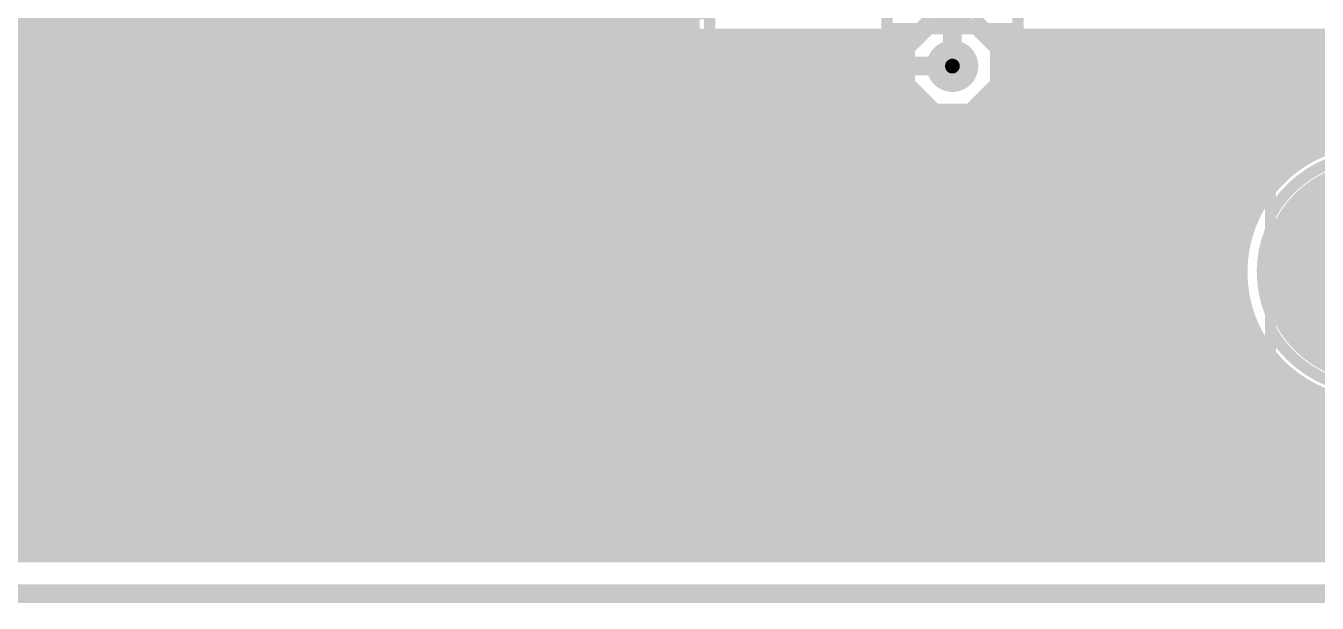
# Model space of a CAD drawing. Extents: x -5 to 208, y -5 to 206.
# Drawn here: x 16 to 33.52, y -5.13 to 2.71 of the extents above; entities that cross this region are included whole.
import ezdxf

# ---------------------------------------------------------------- set-up
doc = ezdxf.new("R2010")
doc.units = 0
doc.header["$MEASUREMENT"] = 0
doc.layers.get('0').update_dxf_attribs({"linetype": 'CONTINUOUS'})
for name, color, linetype in [('22-301-0_BOT', 7, 'CONTINUOUS'), ('22-301-0_DRD', 7, 'CONTINUOUS'), ('22-301-0_IN1', 1, 'CONTINUOUS'), ('22-301-0_IN2', 4, 'CONTINUOUS'), ('22-301-0_SMB', 3, 'CONTINUOUS'), ('22-301-0_SMT', 5, 'CONTINUOUS'), ('22-301-0_SST', 10, 'CONTINUOUS'), ('22-301-0_TOP', 14, 'CONTINUOUS'), ('THRUHOLE_NPT', 12, 'CONTINUOUS'), ('THRUHOLE_TAP', 11, 'CONTINUOUS')]:
    doc.layers.add(name, color=color, linetype=linetype)

# ---------------------------------------------------------------- blocks, each defined once
blk = doc.blocks.new('ROUND_26')
at = {"const_width": 1.49987}
blk.add_lwpolyline([(-0.749934, 0, 1), (0.749934, 0, 1)], format="xyb", close=True, dxfattribs=at)
blk = doc.blocks.new('ROUND_28')
at = {"const_width": 0.99949}
blk.add_lwpolyline([(-0.499744, 0, 1), (0.499744, 0, 1)], format="xyb", close=True, dxfattribs=at)
blk = doc.blocks.new('ROUND_11')
at = {"const_width": 0.65024}
blk.add_lwpolyline([(-0.32512, 0, 1), (0.32512, 0, 1)], format="xyb", close=True, dxfattribs=at)
blk = doc.blocks.new('ROUND_66')
at = {"const_width": 0.35052}
blk.add_lwpolyline([(-0.17526, 0, 1), (0.17526, 0, 1)], format="xyb", close=True, dxfattribs=at)
blk = doc.blocks.new('ROUND_69')
at = {"const_width": 0.35052}
blk.add_lwpolyline([(-0.17526, 0, 1), (0.17526, 0, 1)], format="xyb", close=True, dxfattribs=at)
blk = doc.blocks.new('ROUND_74')
at = {"const_width": 0.10033}
blk.add_lwpolyline([(-0.050164, 0, 1), (0.050164, 0, 1)], format="xyb", close=True, dxfattribs=at)
blk = doc.blocks.new('ROUND_79')
at = {"const_width": 0.40005}
blk.add_lwpolyline([(-0.200024, 0, 1), (0.200024, 0, 1)], format="xyb", close=True, dxfattribs=at)
blk = doc.blocks.new('ROUND_80')
at = {"const_width": 0.54991}
blk.add_lwpolyline([(-0.274954, 0, 1), (0.274954, 0, 1)], format="xyb", close=True, dxfattribs=at)

msp = doc.modelspace()

# ---------------------------------------------------------------- linework, layer by layer
at = {"layer": '22-301-0_BOT', "const_width": 0.254}
for points in [[(28.01112, 2.54), (5.207, 2.54)], [(15.9512, 2.54), (15.9512, -4.445)], [(16.1798, 2.54), (16.1798, -4.445)], [(16.4084, 2.54), (16.4084, -4.445)], [(16.637, 2.54), (16.637, -4.445)], [(16.8656, 2.54), (16.8656, -4.445)], [(17.0942, 2.54), (17.0942, -4.445)], [(17.3228, 2.54), (17.3228, -4.445)], [(17.5514, 2.54), (17.5514, -4.445)], [(17.78, 2.54), (17.78, -4.445)], [(18.0086, 2.54), (18.0086, -4.445)], [(18.2372, 2.54), (18.2372, -4.445)], [(18.4658, 2.54), (18.4658, -4.445)], [(18.6944, 2.54), (18.6944, -4.445)], [(18.923, 2.54), (18.923, -4.445)], [(19.1516, 2.54), (19.1516, -4.445)], [(19.3802, 2.54), (19.3802, -4.445)], [(19.6088, 2.54), (19.6088, -4.445)], [(19.8374, 2.54), (19.8374, -4.445)], [(20.066, 2.54), (20.066, -4.445)], [(20.2946, 2.54), (20.2946, -4.445)], [(20.5232, 2.54), (20.5232, -4.445)], [(20.7518, 2.54), (20.7518, -4.445)], [(20.9804, 2.54), (20.9804, -4.445)], [(21.209, 2.54), (21.209, -4.445)], [(21.4376, 2.54), (21.4376, -4.445)], [(21.6662, 2.54), (21.6662, -4.445)], [(21.8948, 2.54), (21.8948, -4.445)], [(22.1234, 2.54), (22.1234, -4.445)], [(22.352, 2.54), (22.352, -4.445)], [(22.5806, 2.54), (22.5806, -4.445)], [(22.8092, 2.54), (22.8092, -4.445)], [(23.0378, 2.54), (23.0378, -4.445)], [(23.2664, 2.54), (23.2664, -4.445)], [(23.495, 2.54), (23.495, -4.445)], [(23.7236, 2.54), (23.7236, -4.445)], [(23.9522, 2.54), (23.9522, -4.445)], [(24.1808, 2.54), (24.1808, -4.445)], [(24.4094, 2.54), (24.4094, -4.445)], [(24.638, 2.54), (24.638, -4.445)], [(24.8666, 2.54), (24.8666, -4.445)], [(25.0952, 2.54), (25.0952, -4.445)], [(25.3238, 2.54), (25.3238, -4.445)], [(25.5524, 2.54), (25.5524, -4.445)], [(25.781, 2.54), (25.781, -4.445)], [(26.0096, 2.54), (26.0096, -4.445)], [(26.2382, 2.54), (26.2382, -4.445)], [(26.4668, 2.54), (26.4668, -4.445)], [(26.6954, 2.54), (26.6954, -4.445)], [(26.924, 2.54), (26.924, -4.445)], [(27.1526, 2.54), (27.1526, -4.445)], [(27.3812, 2.54), (27.3812, -4.445)], [(27.6098, 2.54), (27.6098, -4.445)], [(27.8384, 2.54), (27.8384, -4.445)], [(63.881, 2.54), (29.13888, 2.54)], [(29.21, 2.54), (29.21, 2.4003)], [(29.4386, 2.54), (29.4386, -4.445)], [(29.6672, 2.54), (29.6672, -4.445)], [(29.8958, 2.54), (29.8958, -4.445)], [(30.1244, 2.54), (30.1244, -4.445)], [(30.353, 2.54), (30.353, -4.445)], [(30.5816, 2.54), (30.5816, -4.445)], [(30.8102, 2.54), (30.8102, -4.445)], [(31.0388, 2.54), (31.0388, -4.445)], [(31.2674, 2.54), (31.2674, -4.445)], [(31.496, 2.54), (31.496, -4.445)], [(31.7246, 2.54), (31.7246, -4.445)], [(31.9532, 2.54), (31.9532, -4.445)], [(32.1818, 2.54), (32.1818, -4.445)], [(32.4104, 2.54), (32.4104, -4.445)], [(32.639, 2.54), (32.639, 0.17526)], [(32.8676, 2.54), (32.8676, 0.52832)], [(33.0962, 2.54), (33.0962, 0.75946)], [(33.3248, 2.54), (33.3248, 0.92456)], [(33.5534, 2.54), (33.5534, 1.04394)], [(27.94508, 2.413), (5.207, 2.413)], [(63.881, 2.413), (29.20492, 2.413)], [(27.89428, 2.1844), (5.207, 2.1844)], [(63.881, 2.1844), (29.25318, 2.1844)], [(27.92476, 1.9558), (5.207, 1.9558)], [(29.21, 1.91516), (29.21, -4.445)], [(63.881, 1.9558), (29.2227, 1.9558)], [(86.868, 1.778), (86.868, -4.445), (5.207, -4.445)], [(28.04922, 1.7272), (5.207, 1.7272)], [(28.067, 1.70688), (28.067, -4.445)], [(63.881, 1.7272), (29.10078, 1.7272)], [(28.41244, 1.4986), (5.207, 1.4986)], [(28.2956, 1.53924), (28.2956, -4.445)], [(28.5242, 1.48082), (28.5242, -4.445)], [(63.881, 1.4986), (28.73502, 1.4986)], [(28.7528, 1.50114), (28.7528, -4.445)], [(28.9814, 1.6129), (28.9814, -4.445)], [(63.881, 1.27), (5.207, 1.27)], [(33.54578, 1.0414), (5.207, 1.0414)], [(33.1597, 0.8128), (5.207, 0.8128)], [(32.91586, 0.5842), (5.207, 0.5842)], [(32.7406, 0.3556), (5.207, 0.3556)], [(32.61614, 0.127), (5.207, 0.127)], [(32.52978, -0.1016), (5.207, -0.1016)], [(32.47644, -0.3302), (5.207, -0.3302)], [(32.45104, -0.5588), (5.207, -0.5588)], [(32.45612, -0.7874), (5.207, -0.7874)], [(32.48914, -1.016), (5.207, -1.016)], [(32.55518, -1.2446), (5.207, -1.2446)], [(32.65424, -1.4732), (5.207, -1.4732)], [(32.639, -1.44526), (32.639, -4.445)], [(32.79394, -1.7018), (5.207, -1.7018)], [(32.8676, -1.79832), (32.8676, -4.445)], [(32.98698, -1.9304), (14.7955, -1.9304)], [(33.0962, -2.02946), (33.0962, -4.445)], [(33.26638, -2.159), (15.1003, -2.159)], [(33.3248, -2.19456), (33.3248, -4.445)], [(33.75406, -2.3876), (15.26794, -2.3876)], [(33.5534, -2.31394), (33.5534, -4.445)], [(63.881, -2.6162), (15.36192, -2.6162)], [(63.881, -2.8448), (15.4051, -2.8448)], [(86.868, -3.0734), (15.40002, -3.0734)], [(86.868, -3.302), (15.34668, -3.302)], [(86.868, -3.5306), (15.24, -3.5306)], [(86.868, -3.7592), (15.05204, -3.7592)], [(86.868, -3.9878), (14.68628, -3.9878)], [(86.868, -4.2164), (5.207, -4.2164)]]:
    msp.add_lwpolyline(points, dxfattribs=at)
for points in [[(28.01112, 2.54, 0.1496559), (27.89447, 2.159)], [(29.25572, 2.159, 0.1496561), (29.13904, 2.54011)], [(27.89428, 2.159, 0.4142136), (28.575, 1.47828)], [(28.575, 1.47828, 0.4142136), (29.25572, 2.159)], [(34.27984, 1.1938, 0.4142136), (32.45104, -0.635)], [(32.45104, -0.635, 0.4142136), (34.27984, -2.4638)]]:
    msp.add_lwpolyline(points, format="xyb", dxfattribs=at)
at = {"layer": '22-301-0_DRD', "const_width": 0.254}
for points in [[(28.321, 2.794), (27.94, 2.413)], [(28.829, 2.794), (28.321, 2.794)], [(29.21, 2.413), (28.829, 2.794)], [(27.94, 2.413), (27.94, 1.905)], [(29.21, 1.905), (29.21, 2.413)], [(27.94, 1.905), (28.321, 1.524)], [(28.829, 1.524), (29.21, 1.905)], [(30.48, 1.905), (30.48, 0.635)], [(28.321, 1.524), (28.829, 1.524)], [(31.115, 1.27), (29.845, 1.27)], [(16.66494, -0.06858), (15.39494, -0.06858)], [(16.66494, -0.06858), (15.39494, -1.33858)], [(16.66494, -1.33858), (15.39494, -0.06858)], [(16.66494, -1.33858), (16.66494, -0.06858)], [(18.89506, -0.06858), (18.89506, -1.33858)], [(20.16506, -0.06858), (18.89506, -0.06858)], [(20.16506, -0.06858), (18.89506, -1.33858)], [(20.16506, -1.33858), (18.89506, -0.06858)], [(20.16506, -1.33858), (20.16506, -0.06858)], [(22.39518, -0.06858), (22.39518, -1.33858)], [(23.66518, -0.06858), (22.39518, -0.06858)], [(23.66518, -0.06858), (22.39518, -1.33858)], [(23.66518, -1.33858), (22.39518, -0.06858)], [(23.66518, -1.33858), (23.66518, -0.06858)], [(33.64484, 0), (33.64484, -0.635)], [(34.27984, 0), (33.64484, 0)], [(17.78, -0.635), (17.78, -1.905)], [(25.4, -0.635), (25.4, -1.905)], [(27.94, -0.635), (27.94, -1.905)], [(30.48, -0.635), (30.48, -1.905)], [(33.64484, -0.635), (34.91484, -0.635)], [(15.39494, -1.33858), (16.66494, -1.33858)], [(18.415, -1.27), (17.145, -1.27)], [(18.89506, -1.33858), (20.16506, -1.33858)], [(22.39518, -1.33858), (23.66518, -1.33858)], [(26.035, -1.27), (24.765, -1.27)], [(28.575, -1.27), (27.305, -1.27)], [(31.115, -1.27), (29.845, -1.27)], [(21.59, -1.905), (21.59, -3.175)], [(22.225, -2.54), (20.955, -2.54)], [(17.78, -3.175), (17.78, -4.445)], [(20.32, -3.175), (20.32, -4.445)], [(22.86, -3.175), (22.86, -4.445)], [(25.4, -3.175), (25.4, -4.445)], [(27.94, -3.175), (27.94, -4.445)], [(30.48, -3.175), (30.48, -4.445)], [(33.02, -3.175), (33.02, -4.445)], [(18.415, -3.81), (17.145, -3.81)], [(20.955, -3.81), (19.685, -3.81)], [(23.495, -3.81), (22.225, -3.81)], [(26.035, -3.81), (24.765, -3.81)], [(28.575, -3.81), (27.305, -3.81)], [(31.115, -3.81), (29.845, -3.81)], [(33.655, -3.81), (32.385, -3.81)], [(-2.99974, -4.99872), (94.99854, -4.99872)]]:
    msp.add_lwpolyline(points, dxfattribs=at)
at = {"layer": '22-301-0_IN1', "const_width": 0.254}
for points in [[(63.881, 2.413), (63.881, -4.445), (10.033, -4.445)], [(63.881, 2.413), (29.20492, 2.413)], [(29.2354, 2.413), (29.2354, 2.31902)], [(29.464, 2.413), (29.464, -4.445)], [(29.6926, 2.413), (29.6926, -4.445)], [(29.9212, 2.413), (29.9212, -4.445)], [(30.1498, 2.413), (30.1498, -4.445)], [(30.3784, 2.413), (30.3784, -4.445)], [(30.607, 2.413), (30.607, -4.445)], [(30.8356, 2.413), (30.8356, -4.445)], [(31.0642, 2.413), (31.0642, -4.445)], [(31.2928, 2.413), (31.2928, -4.445)], [(31.5214, 2.413), (31.5214, -4.445)], [(31.75, 2.413), (31.75, -4.445)], [(31.9786, 2.413), (31.9786, -4.445)], [(32.2072, 2.413), (32.2072, -4.445)], [(32.4358, 2.413), (32.4358, -4.445)], [(32.6644, 2.413), (32.6644, 0.22352)], [(32.893, 2.413), (32.893, 0.5588)], [(33.1216, 2.413), (33.1216, 0.77978)], [(33.3502, 2.413), (33.3502, 0.9398)], [(33.5788, 2.413), (33.5788, 1.0541)], [(6.985, -3.429), (6.985, -0.762), (9.906, 2.159), (28.575, 2.159)], [(63.881, 2.1844), (29.25318, 2.1844)], [(29.2354, 1.99644), (29.2354, -4.445)], [(63.881, 1.9558), (29.2227, 1.9558)], [(28.07208, 1.7018), (10.09396, 1.7018)], [(15.9766, 1.7018), (15.9766, -4.445)], [(16.2052, 1.7018), (16.2052, -4.445)], [(16.4338, 1.7018), (16.4338, -4.445)], [(16.6624, 1.7018), (16.6624, -4.445)], [(16.891, 1.7018), (16.891, -4.445)], [(17.1196, 1.7018), (17.1196, -4.445)], [(17.3482, 1.7018), (17.3482, -4.445)], [(17.5768, 1.7018), (17.5768, -4.445)], [(17.8054, 1.7018), (17.8054, -4.445)], [(18.034, 1.7018), (18.034, -4.445)], [(18.2626, 1.7018), (18.2626, -4.445)], [(18.4912, 1.7018), (18.4912, -4.445)], [(18.7198, 1.7018), (18.7198, -4.445)], [(18.9484, 1.7018), (18.9484, -4.445)], [(19.177, 1.7018), (19.177, -4.445)], [(19.4056, 1.7018), (19.4056, -4.445)], [(19.6342, 1.7018), (19.6342, -4.445)], [(19.8628, 1.7018), (19.8628, -4.445)], [(20.0914, 1.7018), (20.0914, -4.445)], [(20.32, 1.7018), (20.32, -4.445)], [(20.5486, 1.7018), (20.5486, -4.445)], [(20.7772, 1.7018), (20.7772, -4.445)], [(21.0058, 1.7018), (21.0058, -4.445)], [(21.2344, 1.7018), (21.2344, -4.445)], [(21.463, 1.7018), (21.463, -4.445)], [(21.6916, 1.7018), (21.6916, -4.445)], [(21.9202, 1.7018), (21.9202, -4.445)], [(22.1488, 1.7018), (22.1488, -4.445)], [(22.3774, 1.7018), (22.3774, -4.445)], [(22.606, 1.7018), (22.606, -4.445)], [(22.8346, 1.7018), (22.8346, -4.445)], [(23.0632, 1.7018), (23.0632, -4.445)], [(23.2918, 1.7018), (23.2918, -4.445)], [(23.5204, 1.7018), (23.5204, -4.445)], [(23.749, 1.7018), (23.749, -4.445)], [(23.9776, 1.7018), (23.9776, -4.445)], [(24.2062, 1.7018), (24.2062, -4.445)], [(24.4348, 1.7018), (24.4348, -4.445)], [(24.6634, 1.7018), (24.6634, -4.445)], [(24.892, 1.7018), (24.892, -4.445)], [(25.1206, 1.7018), (25.1206, -4.445)], [(25.3492, 1.7018), (25.3492, -4.445)], [(25.5778, 1.7018), (25.5778, -4.445)], [(25.8064, 1.7018), (25.8064, -4.445)], [(26.035, 1.7018), (26.035, -4.445)], [(26.2636, 1.7018), (26.2636, -4.445)], [(26.4922, 1.7018), (26.4922, -4.445)], [(26.7208, 1.7018), (26.7208, -4.445)], [(26.9494, 1.7018), (26.9494, -4.445)], [(27.178, 1.7018), (27.178, -4.445)], [(27.4066, 1.7018), (27.4066, -4.445)], [(27.6352, 1.7018), (27.6352, -4.445)], [(27.8638, 1.7018), (27.8638, -4.445)], [(28.0924, 1.67894), (28.0924, -4.445)], [(29.0068, 1.63322), (29.0068, -4.445)], [(63.881, 1.7272), (29.10078, 1.7272)], [(28.41244, 1.4986), (10.033, 1.4986)], [(28.321, 1.52908), (28.321, -4.445)], [(28.5496, 1.47828), (28.5496, -4.445)], [(63.881, 1.4986), (28.73502, 1.4986)], [(28.7782, 1.50876), (28.7782, -4.445)], [(63.881, 1.27), (10.033, 1.27)], [(33.54578, 1.0414), (10.033, 1.0414)], [(33.1597, 0.8128), (10.033, 0.8128)], [(32.91586, 0.5842), (10.033, 0.5842)], [(32.7406, 0.3556), (10.033, 0.3556)], [(32.61614, 0.127), (10.033, 0.127)], [(32.52978, -0.1016), (10.033, -0.1016)], [(32.47644, -0.3302), (10.033, -0.3302)], [(32.45104, -0.5588), (10.033, -0.5588)], [(32.45612, -0.7874), (10.033, -0.7874)], [(32.48914, -1.016), (10.033, -1.016)], [(32.55518, -1.2446), (10.033, -1.2446)], [(32.65424, -1.4732), (10.033, -1.4732)], [(32.6644, -1.49352), (32.6644, -4.445)], [(32.79394, -1.7018), (10.033, -1.7018)], [(32.893, -1.8288), (32.893, -4.445)], [(32.98698, -1.9304), (14.7955, -1.9304)], [(33.1216, -2.04978), (33.1216, -4.445)], [(33.26638, -2.159), (15.1003, -2.159)], [(33.3502, -2.2098), (33.3502, -4.445)], [(33.75406, -2.3876), (15.26794, -2.3876)], [(33.5788, -2.3241), (33.5788, -4.445)], [(63.881, -2.6162), (15.36192, -2.6162)], [(63.881, -2.8448), (15.4051, -2.8448)], [(63.881, -3.0734), (15.40002, -3.0734)], [(63.881, -3.302), (15.34668, -3.302)], [(63.881, -3.5306), (15.24, -3.5306)], [(63.881, -3.7592), (15.05204, -3.7592)], [(63.881, -3.9878), (14.68628, -3.9878)], [(63.881, -4.2164), (10.033, -4.2164)]]:
    msp.add_lwpolyline(points, dxfattribs=at)
for points in [[(29.25572, 2.159, 0.0961155), (29.20633, 2.41357)], [(28.575, 1.47828, 0.4142136), (29.25572, 2.159)], [(28.07208, 1.7018, 0.2113087), (28.575, 1.47932)], [(34.27984, 1.1938, 0.4142136), (32.45104, -0.635)], [(32.45104, -0.635, 0.4142136), (34.27984, -2.4638)]]:
    msp.add_lwpolyline(points, format="xyb", dxfattribs=at)
at = {"layer": '22-301-0_IN2', "const_width": 0.254}
for points in [[(28.12288, 1.651), (10.16, 1.651)], [(16.1036, 1.651), (16.1036, -4.445)], [(16.3322, 1.651), (16.3322, -4.445)], [(16.5608, 1.651), (16.5608, -4.445)], [(16.7894, 1.651), (16.7894, -4.445)], [(17.018, 1.651), (17.018, -4.445)], [(17.2466, 1.651), (17.2466, -4.445)], [(17.4752, 1.651), (17.4752, -4.445)], [(17.7038, 1.651), (17.7038, -4.445)], [(17.9324, 1.651), (17.9324, -4.445)], [(18.161, 1.651), (18.161, -4.445)], [(18.3896, 1.651), (18.3896, -4.445)], [(18.6182, 1.651), (18.6182, -4.445)], [(18.8468, 1.651), (18.8468, -4.445)], [(19.0754, 1.651), (19.0754, -4.445)], [(19.304, 1.651), (19.304, -4.445)], [(19.5326, 1.651), (19.5326, -4.445)], [(19.7612, 1.651), (19.7612, -4.445)], [(19.9898, 1.651), (19.9898, -4.445)], [(20.2184, 1.651), (20.2184, -4.445)], [(20.447, 1.651), (20.447, -4.445)], [(20.6756, 1.651), (20.6756, -4.445)], [(20.9042, 1.651), (20.9042, -4.445)], [(21.1328, 1.651), (21.1328, -4.445)], [(21.3614, 1.651), (21.3614, -4.445)], [(21.59, 1.651), (21.59, -4.445)], [(21.8186, 1.651), (21.8186, -4.445)], [(22.0472, 1.651), (22.0472, -4.445)], [(22.2758, 1.651), (22.2758, -4.445)], [(22.5044, 1.651), (22.5044, -4.445)], [(22.733, 1.651), (22.733, -4.445)], [(22.9616, 1.651), (22.9616, -4.445)], [(23.1902, 1.651), (23.1902, -4.445)], [(23.4188, 1.651), (23.4188, -4.445)], [(23.6474, 1.651), (23.6474, -4.445)], [(23.876, 1.651), (23.876, -4.445)], [(24.1046, 1.651), (24.1046, -4.445)], [(24.3332, 1.651), (24.3332, -4.445)], [(24.5618, 1.651), (24.5618, -4.445)], [(24.7904, 1.651), (24.7904, -4.445)], [(25.019, 1.651), (25.019, -4.445)], [(25.2476, 1.651), (25.2476, -4.445)], [(25.4762, 1.651), (25.4762, -4.445)], [(25.7048, 1.651), (25.7048, -4.445)], [(25.9334, 1.651), (25.9334, -4.445)], [(26.162, 1.651), (26.162, -4.445)], [(26.3906, 1.651), (26.3906, -4.445)], [(26.6192, 1.651), (26.6192, -4.445)], [(26.8478, 1.651), (26.8478, -4.445)], [(27.0764, 1.651), (27.0764, -4.445)], [(27.305, 1.651), (27.305, -4.445)], [(27.5336, 1.651), (27.5336, -4.445)], [(27.7622, 1.651), (27.7622, -4.445)], [(27.9908, 1.651), (27.9908, -4.445)], [(63.881, 1.651), (29.02712, 1.651)], [(29.1338, 1.651), (29.1338, -4.445)], [(29.3624, 1.651), (29.3624, -4.445)], [(29.591, 1.651), (29.591, -4.445)], [(29.8196, 1.651), (29.8196, -4.445)], [(30.0482, 1.651), (30.0482, -4.445)], [(30.2768, 1.651), (30.2768, -4.445)], [(30.5054, 1.651), (30.5054, -4.445)], [(30.734, 1.651), (30.734, -4.445)], [(30.9626, 1.651), (30.9626, -4.445)], [(31.1912, 1.651), (31.1912, -4.445)], [(31.4198, 1.651), (31.4198, -4.445)], [(31.6484, 1.651), (31.6484, -4.445)], [(31.877, 1.651), (31.877, -4.445)], [(32.1056, 1.651), (32.1056, -4.445)], [(32.3342, 1.651), (32.3342, -4.445)], [(32.5628, 1.651), (32.5628, -0.00254)], [(32.7914, 1.651), (32.7914, 0.42926)], [(33.02, 1.651), (33.02, 0.69088)], [(33.2486, 1.651), (33.2486, 0.8763)], [(33.4772, 1.651), (33.4772, 1.00838)], [(28.41244, 1.4986), (10.16, 1.4986)], [(28.2194, 1.57988), (28.2194, -4.445)], [(28.448, 1.49098), (28.448, -4.445)], [(28.6766, 1.4859), (28.6766, -4.445)], [(63.881, 1.4986), (28.73502, 1.4986)], [(28.9052, 1.56464), (28.9052, -4.445)], [(63.881, 1.27), (10.16, 1.27)], [(33.54578, 1.0414), (10.16, 1.0414)], [(33.1597, 0.8128), (10.16, 0.8128)], [(32.91586, 0.5842), (10.16, 0.5842)], [(32.7406, 0.3556), (10.16, 0.3556)], [(32.61614, 0.127), (10.16, 0.127)], [(32.52978, -0.1016), (10.16, -0.1016)], [(32.47644, -0.3302), (10.16, -0.3302)], [(32.45104, -0.5588), (10.16, -0.5588)], [(32.45612, -0.7874), (10.16, -0.7874)], [(32.48914, -1.016), (10.16, -1.016)], [(32.55518, -1.2446), (10.16, -1.2446)], [(32.5628, -1.26746), (32.5628, -4.445)], [(32.65424, -1.4732), (10.16, -1.4732)], [(32.79394, -1.7018), (10.16, -1.7018)], [(32.7914, -1.69926), (32.7914, -4.445)], [(32.98698, -1.9304), (14.7955, -1.9304)], [(33.02, -1.96088), (33.02, -4.445)], [(33.26638, -2.159), (15.1003, -2.159)], [(33.2486, -2.1463), (33.2486, -4.445)], [(33.75406, -2.3876), (15.26794, -2.3876)], [(33.4772, -2.27838), (33.4772, -4.445)], [(63.881, -2.6162), (15.36192, -2.6162)], [(63.881, -2.8448), (15.4051, -2.8448)], [(63.881, -3.0734), (15.40002, -3.0734)], [(63.881, -3.302), (15.34668, -3.302)], [(63.881, -3.5306), (15.24, -3.5306)], [(63.881, -3.7592), (15.05204, -3.7592)], [(63.881, -3.9878), (14.68628, -3.9878)], [(63.881, -4.2164), (10.16, -4.2164)], [(63.881, -4.445), (10.16, -4.445)]]:
    msp.add_lwpolyline(points, dxfattribs=at)
for points in [[(28.12288, 1.651, 0.183846), (28.575, 1.47894)], [(28.575, 1.47828, 0.183845), (29.02756, 1.6505)], [(34.27984, 1.1938, 0.4142136), (32.45104, -0.635)], [(32.45104, -0.635, 0.4142136), (34.27984, -2.4638)]]:
    msp.add_lwpolyline(points, format="xyb", dxfattribs=at)
at = {"layer": '22-301-0_SST', "const_width": 0.1524}
for points in [[(20.72894, 5.48386), (21.1201, 5.48386), (21.1201, 2.30378), (17.94002, 2.30378), (17.94002, 5.48386), (20.57908, 5.48386), (20.72894, 5.48386), (20.72894, 6.39572), (20.72894, 6.52526), (20.72894, 6.81228), (20.72894, 8.48106), (20.72386, 8.52424), (20.57908, 8.63092), (14.98092, 8.63092), (14.98092, 8.52678)], [(25.28062, -3.52298), (25.28062, -1.65354), (25.77846, -1.65354), (25.77846, -0.254), (25.28062, -0.254), (25.28062, 2.94386), (25.77846, 2.94386), (25.77846, 4.3434), (25.28062, 4.3434), (25.28062, 6.17474)], [(29.464, 2.667), (29.464, 6.223), (27.686, 6.223), (27.686, 2.667), (29.464, 2.667)], [(14.83106, 5.48386), (14.4399, 5.48386), (14.4399, 2.30378), (17.61998, 2.30378), (17.61998, 5.48386)], [(21.44014, 5.48386), (21.44014, 2.30378), (24.62022, 2.30378), (24.62022, 5.48386), (21.44014, 5.48386)], [(31.22676, 2.45872), (31.22676, 2.10312), (31.39694, 1.98374), (31.56712, 1.98374), (31.73476, 2.10312), (31.73476, 2.45872), (30.71876, 2.45872)], [(31.22676, 1.5621), (31.22676, 1.2065), (31.05912, 1.14554), (30.88894, 1.14554), (30.71876, 1.2065), (30.71876, 1.5621), (30.88894, 1.62052), (31.05912, 1.62052), (31.73476, 1.3843)], [(17.61998, -2.29362), (17.61998, 0.88646), (14.4399, 0.88646), (14.4399, -2.29362), (17.61998, -2.29362)], [(17.94002, 0.88646), (17.94002, -2.29362), (21.1201, -2.29362), (21.1201, 0.88646), (17.94002, 0.88646)], [(21.44014, 0.88646), (21.44014, -2.29362), (24.62022, -2.29362), (24.62022, 0.88646), (21.44014, 0.88646)], [(32.89046, 0.64516), (32.89046, 0.13716)], [(32.89046, 0.13716), (32.89046, -1.40716)], [(15.71244, -0.38608), (15.9131, -0.58674), (15.9131, -0.82296), (15.71244, -1.02108), (15.71244, -0.38608), (16.34744, -0.38608), (16.14678, -0.58674), (16.14678, -0.82296), (15.9131, -0.82296)], [(16.14678, -0.82296), (16.34744, -1.02108), (16.34744, -0.38608)], [(19.21256, -0.38608), (19.41068, -0.58674), (19.41068, -0.82296), (19.21256, -1.02108), (19.21256, -0.38608), (19.84756, -0.38608), (19.6469, -0.58674), (19.6469, -0.82296), (19.41068, -0.82296)], [(19.6469, -0.82296), (19.84756, -1.02108), (19.84756, -0.38608)], [(23.14702, -0.58674), (22.9108, -0.58674), (22.71268, -0.38608), (23.34768, -0.38608), (23.14702, -0.58674), (23.14702, -0.82296), (23.34768, -1.02108), (23.34768, -0.38608)], [(22.9108, -0.82296), (22.71268, -1.02108), (22.71268, -0.38608)], [(15.9131, -0.58674), (16.14678, -0.58674)], [(19.41068, -0.58674), (19.6469, -0.58674)], [(23.14702, -0.82296), (22.9108, -0.82296), (22.9108, -0.58674)], [(16.34744, -1.02108), (15.71244, -1.02108)], [(19.84756, -1.02108), (19.21256, -1.02108)], [(23.34768, -1.02108), (22.71268, -1.02108)], [(32.89046, -1.91516), (32.89046, -1.40716)], [(10.42924, -3.67538), (25.12822, -3.67538)], [(24.63038, -3.67538), (24.63038, -4.32308), (23.42896, -4.32308), (23.42896, -3.67538)]]:
    msp.add_lwpolyline(points, dxfattribs=at)
for points in [[(34.27984, 1.25222, 0.2095617), (32.89194, 0.6438)], [(34.27984, 0.9525, 0.2723337), (32.89046, 0.13716)], [(32.89046, -0.06858, 0.0970803), (32.77944, -0.635)], [(32.78124, -0.635, 0.0970799), (32.89213, -1.20074)], [(32.89046, -1.40716, 0.2723337), (34.27984, -2.22504)], [(32.89046, -1.91516, 0.2095615), (34.27984, -2.52423)], [(25.12822, -3.67538, 0.4142136), (25.28062, -3.52298)]]:
    msp.add_lwpolyline(points, format="xyb", dxfattribs=at)
at = {"layer": '22-301-0_TOP', "const_width": 0.254}
for points in [[(15.9004, 19.4056), (15.9004, 2.794)], [(16.129, 19.177), (16.129, 2.794)], [(16.3576, 18.9484), (16.3576, 2.794)], [(16.5862, 18.7198), (16.5862, 2.794)], [(16.8148, 18.4912), (16.8148, 2.794)], [(17.0434, 18.2626), (17.0434, 2.794)], [(17.272, 18.034), (17.272, 2.794)], [(17.5006, 17.8054), (17.5006, 2.794)], [(17.7292, 17.5768), (17.7292, 2.794)], [(17.9578, 17.3482), (17.9578, 2.794)], [(18.1864, 17.1196), (18.1864, 2.794)], [(18.415, 16.891), (18.415, 2.794)], [(18.6436, 16.6624), (18.6436, 2.794)], [(18.8722, 16.4338), (18.8722, 2.794)], [(19.1008, 16.2052), (19.1008, 2.794)], [(19.3294, 15.9766), (19.3294, 2.794)], [(19.558, 15.748), (19.558, 2.794)], [(19.7866, 15.5194), (19.7866, 2.794)], [(20.0152, 15.2908), (20.0152, 2.794)], [(20.2438, 15.0622), (20.2438, 2.794)], [(20.4724, 14.8336), (20.4724, 2.794)], [(20.701, 14.605), (20.701, 2.794)], [(20.9296, 14.3764), (20.9296, 2.794)], [(21.1582, 14.1478), (21.1582, 2.794)], [(21.3868, 13.9192), (21.3868, 2.794)], [(21.6154, 13.6906), (21.6154, 2.794)], [(21.844, 13.462), (21.844, 2.794)], [(22.0726, 13.2334), (22.0726, 2.794)], [(22.3012, 13.0048), (22.3012, 2.794)], [(22.5298, 12.7762), (22.5298, 2.794)], [(22.7584, 12.5476), (22.7584, 2.794)], [(22.987, 12.319), (22.987, 2.794)], [(23.2156, 12.0904), (23.2156, 2.794)], [(23.4442, 11.8618), (23.4442, 2.794)], [(23.6728, 11.6332), (23.6728, 2.794)], [(23.9014, 11.4046), (23.9014, 2.794)], [(24.13, 11.176), (24.13, 2.794)], [(24.3586, 10.9474), (24.3586, 2.794)], [(24.5872, 10.7188), (24.5872, 2.794)], [(96.52, 10.541), (96.52, -2.921), (94.996, -4.445), (10.16, -4.445)], [(24.8158, 10.4902), (24.8158, 2.794)], [(25.0444, 10.2616), (25.0444, 2.794)], [(25.146, 10.16), (25.146, 2.794)], [(28.575, 2.159), (28.575, 3.429)], [(25.146, 2.794), (9.652, 2.794)], [(28.01112, 2.54), (26.543, 2.54)], [(26.543, 2.54), (26.543, 2.032)], [(26.5684, 2.54), (26.5684, -4.445)], [(26.797, 2.54), (26.797, -4.445)], [(27.0256, 2.54), (27.0256, -4.445)], [(27.2542, 2.54), (27.2542, -4.445)], [(27.4828, 2.54), (27.4828, -4.445)], [(27.7114, 2.54), (27.7114, -4.445)], [(27.94, 2.54), (27.94, 2.4003)], [(81.661, 2.54), (29.13888, 2.54)], [(29.3116, 2.54), (29.3116, -4.445)], [(29.5402, 2.54), (29.5402, -4.445)], [(29.7688, 2.54), (29.7688, -4.445)], [(29.9974, 2.54), (29.9974, -4.445)], [(30.226, 2.54), (30.226, -4.445)], [(30.4546, 2.54), (30.4546, -4.445)], [(30.6832, 2.54), (30.6832, -4.445)], [(30.9118, 2.54), (30.9118, -4.445)], [(31.1404, 2.54), (31.1404, -4.445)], [(31.369, 2.54), (31.369, -4.445)], [(31.5976, 2.54), (31.5976, -4.445)], [(31.8262, 2.54), (31.8262, -4.445)], [(32.0548, 2.54), (32.0548, -4.445)], [(32.2834, 2.54), (32.2834, -4.445)], [(32.512, 2.54), (32.512, -0.16256)], [(32.7406, 2.54), (32.7406, 0.35306)], [(32.9692, 2.54), (32.9692, 0.64008)], [(33.1978, 2.54), (33.1978, 0.84074)], [(33.4264, 2.54), (33.4264, 0.98298)], [(27.94508, 2.413), (26.543, 2.413)], [(89.02446, 2.413), (29.20492, 2.413)], [(27.89428, 2.1844), (26.543, 2.1844)], [(65.68694, 2.1844), (29.25318, 2.1844)], [(26.543, 2.032), (9.652, 2.032)], [(16.0528, 2.032), (16.0528, -4.445)], [(16.2814, 2.032), (16.2814, -4.445)], [(16.51, 2.032), (16.51, -4.445)], [(16.7386, 2.032), (16.7386, -4.445)], [(16.9672, 2.032), (16.9672, -4.445)], [(17.1958, 2.032), (17.1958, -4.445)], [(17.4244, 2.032), (17.4244, -4.445)], [(17.653, 2.032), (17.653, -4.445)], [(17.8816, 2.032), (17.8816, -4.445)], [(18.1102, 2.032), (18.1102, -4.445)], [(18.3388, 2.032), (18.3388, -4.445)], [(18.5674, 2.032), (18.5674, -4.445)], [(18.796, 2.032), (18.796, -4.445)], [(19.0246, 2.032), (19.0246, -4.445)], [(19.2532, 2.032), (19.2532, -4.445)], [(19.4818, 2.032), (19.4818, -4.445)], [(19.7104, 2.032), (19.7104, -4.445)], [(19.939, 2.032), (19.939, -4.445)], [(20.1676, 2.032), (20.1676, -4.445)], [(20.3962, 2.032), (20.3962, -4.445)], [(20.6248, 2.032), (20.6248, -4.445)], [(20.8534, 2.032), (20.8534, -4.445)], [(21.082, 2.032), (21.082, -4.445)], [(21.3106, 2.032), (21.3106, -4.445)], [(21.5392, 2.032), (21.5392, -4.445)], [(21.7678, 2.032), (21.7678, -4.445)], [(21.9964, 2.032), (21.9964, -4.445)], [(22.225, 2.032), (22.225, -4.445)], [(22.4536, 2.032), (22.4536, -4.445)], [(22.6822, 2.032), (22.6822, -4.445)], [(22.9108, 2.032), (22.9108, -4.445)], [(23.1394, 2.032), (23.1394, -4.445)], [(23.368, 2.032), (23.368, -4.445)], [(23.5966, 2.032), (23.5966, -4.445)], [(23.8252, 2.032), (23.8252, -4.445)], [(24.0538, 2.032), (24.0538, -4.445)], [(24.2824, 2.032), (24.2824, -4.445)], [(24.511, 2.032), (24.511, -4.445)], [(24.7396, 2.032), (24.7396, -4.445)], [(24.9682, 2.032), (24.9682, -4.445)], [(25.1968, 2.032), (25.1968, -4.445)], [(25.4254, 2.032), (25.4254, -4.445)], [(25.654, 2.032), (25.654, -4.445)], [(25.8826, 2.032), (25.8826, -4.445)], [(26.1112, 2.032), (26.1112, -4.445)], [(26.3398, 2.032), (26.3398, -4.445)], [(27.92476, 1.9558), (9.652, 1.9558)], [(27.94, 1.91516), (27.94, -4.445)], [(65.33896, 1.9558), (29.2227, 1.9558)], [(28.04922, 1.7272), (9.652, 1.7272)], [(29.083, 1.70688), (29.083, -4.445)], [(65.17386, 1.7272), (29.10078, 1.7272)], [(28.41244, 1.4986), (9.652, 1.4986)], [(28.1686, 1.6129), (28.1686, -4.445)], [(28.3972, 1.50114), (28.3972, -4.445)], [(28.6258, 1.48082), (28.6258, -4.445)], [(65.0875, 1.4986), (28.73502, 1.4986)], [(28.8544, 1.53924), (28.8544, -4.445)], [(65.05956, 1.27), (9.652, 1.27)], [(33.54578, 1.0414), (9.652, 1.0414)], [(33.1597, 0.8128), (9.652, 0.8128)], [(32.91586, 0.5842), (9.652, 0.5842)], [(32.7406, 0.3556), (9.652, 0.3556)], [(32.61614, 0.127), (9.652, 0.127)], [(32.52978, -0.1016), (9.652, -0.1016)], [(32.47644, -0.3302), (9.652, -0.3302)], [(32.45104, -0.5588), (9.652, -0.5588)], [(32.45612, -0.7874), (9.652, -0.7874)], [(32.48914, -1.016), (9.652, -1.016)], [(32.512, -1.1049), (32.512, -4.445)], [(32.55518, -1.2446), (9.652, -1.2446)], [(32.65424, -1.4732), (9.652, -1.4732)], [(32.79394, -1.7018), (9.652, -1.7018)], [(32.7406, -1.62306), (32.7406, -4.445)], [(32.98698, -1.9304), (14.7955, -1.9304)], [(32.9692, -1.91008), (32.9692, -4.445)], [(33.26638, -2.159), (15.1003, -2.159)], [(33.1978, -2.11074), (33.1978, -4.445)], [(33.75406, -2.3876), (15.26794, -2.3876)], [(33.4264, -2.25298), (33.4264, -4.445)], [(66.29908, -2.6162), (15.36192, -2.6162)], [(89.43594, -2.8448), (15.4051, -2.8448)], [(89.71534, -3.0734), (15.40002, -3.0734)], [(90.06078, -3.302), (15.34668, -3.302)], [(90.51544, -3.5306), (15.24, -3.5306)], [(91.26982, -3.7592), (15.05204, -3.7592)], [(95.4532, -3.9878), (14.68628, -3.9878)], [(95.2246, -4.2164), (9.652, -4.2164)]]:
    msp.add_lwpolyline(points, dxfattribs=at)
for points in [[(28.01112, 2.54, 0.1496559), (27.89447, 2.159)], [(29.25572, 2.159, 0.1496561), (29.13904, 2.54011)], [(27.89428, 2.159, 0.4142136), (28.575, 1.47828)], [(28.575, 1.47828, 0.4142136), (29.25572, 2.159)], [(34.27984, 1.1938, 0.4142136), (32.45104, -0.635)], [(32.45104, -0.635, 0.4142136), (34.27984, -2.4638)]]:
    msp.add_lwpolyline(points, format="xyb", dxfattribs=at)

# ---------------------------------------------------------------- block references
at = {"layer": '22-301-0_BOT'}
for name, p in [('ROUND_66', (28.575, 2.159)), ('ROUND_11', (30.48, 1.27)), ('ROUND_26', (34.27984, -0.635)), ('ROUND_28', (16.02994, -0.70358)), ('ROUND_28', (19.53006, -0.70358)), ('ROUND_28', (23.03018, -0.70358)), ('ROUND_11', (17.78, -1.27)), ('ROUND_11', (25.4, -1.27)), ('ROUND_11', (27.94, -1.27)), ('ROUND_11', (30.48, -1.27)), ('ROUND_11', (21.59, -2.54)), ('ROUND_11', (17.78, -3.81)), ('ROUND_11', (20.32, -3.81)), ('ROUND_11', (22.86, -3.81)), ('ROUND_11', (25.4, -3.81)), ('ROUND_11', (27.94, -3.81)), ('ROUND_11', (30.48, -3.81)), ('ROUND_11', (33.02, -3.81))]:
    msp.add_blockref(name, p, dxfattribs=at)
at = {"layer": '22-301-0_IN1'}
for name, p in [('ROUND_66', (28.575, 2.159)), ('ROUND_11', (30.48, 1.27)), ('ROUND_26', (34.27984, -0.635)), ('ROUND_28', (16.02994, -0.70358)), ('ROUND_28', (19.53006, -0.70358)), ('ROUND_28', (23.03018, -0.70358)), ('ROUND_11', (17.78, -1.27)), ('ROUND_11', (25.4, -1.27)), ('ROUND_11', (27.94, -1.27)), ('ROUND_11', (30.48, -1.27)), ('ROUND_11', (21.59, -2.54)), ('ROUND_11', (17.78, -3.81)), ('ROUND_11', (20.32, -3.81)), ('ROUND_11', (22.86, -3.81)), ('ROUND_11', (25.4, -3.81)), ('ROUND_11', (27.94, -3.81)), ('ROUND_11', (30.48, -3.81)), ('ROUND_11', (33.02, -3.81))]:
    msp.add_blockref(name, p, dxfattribs=at)
at = {"layer": '22-301-0_IN2'}
for name, p in [('ROUND_69', (28.575, 2.159)), ('ROUND_11', (30.48, 1.27)), ('ROUND_26', (34.27984, -0.635)), ('ROUND_28', (16.02994, -0.70358)), ('ROUND_28', (19.53006, -0.70358)), ('ROUND_28', (23.03018, -0.70358)), ('ROUND_11', (17.78, -1.27)), ('ROUND_11', (25.4, -1.27)), ('ROUND_11', (27.94, -1.27)), ('ROUND_11', (30.48, -1.27)), ('ROUND_11', (21.59, -2.54)), ('ROUND_11', (17.78, -3.81)), ('ROUND_11', (20.32, -3.81)), ('ROUND_11', (22.86, -3.81)), ('ROUND_11', (25.4, -3.81)), ('ROUND_11', (27.94, -3.81)), ('ROUND_11', (30.48, -3.81)), ('ROUND_11', (33.02, -3.81))]:
    msp.add_blockref(name, p, dxfattribs=at)
at = {"layer": '22-301-0_SMB'}
for p in [(16.02994, -0.70358), (19.53006, -0.70358), (23.03018, -0.70358)]:
    msp.add_blockref('ROUND_28', p, dxfattribs=at)
at = {"layer": '22-301-0_SMT'}
for p in [(16.02994, -0.70358), (19.53006, -0.70358), (23.03018, -0.70358)]:
    msp.add_blockref('ROUND_28', p, dxfattribs=at)
at = {"layer": '22-301-0_TOP'}
for name, p in [('ROUND_66', (28.575, 2.159)), ('ROUND_11', (30.48, 1.27)), ('ROUND_26', (34.27984, -0.635)), ('ROUND_28', (16.02994, -0.70358)), ('ROUND_28', (19.53006, -0.70358)), ('ROUND_28', (23.03018, -0.70358)), ('ROUND_11', (17.78, -1.27)), ('ROUND_11', (25.4, -1.27)), ('ROUND_11', (27.94, -1.27)), ('ROUND_11', (30.48, -1.27)), ('ROUND_11', (21.59, -2.54)), ('ROUND_11', (17.78, -3.81)), ('ROUND_11', (20.32, -3.81)), ('ROUND_11', (22.86, -3.81)), ('ROUND_11', (25.4, -3.81)), ('ROUND_11', (27.94, -3.81)), ('ROUND_11', (30.48, -3.81)), ('ROUND_11', (33.02, -3.81))]:
    msp.add_blockref(name, p, dxfattribs=at)
at = {"layer": 'THRUHOLE_NPT'}
msp.add_blockref('ROUND_26', (34.27984, -0.635), dxfattribs=at)
at = {"layer": 'THRUHOLE_TAP'}
for name, p in [('ROUND_74', (28.575, 2.159)), ('ROUND_79', (30.48, 1.27)), ('ROUND_80', (16.02994, -0.70358)), ('ROUND_80', (19.53006, -0.70358)), ('ROUND_80', (23.03018, -0.70358)), ('ROUND_79', (17.78, -1.27)), ('ROUND_79', (25.4, -1.27)), ('ROUND_79', (27.94, -1.27)), ('ROUND_79', (30.48, -1.27)), ('ROUND_79', (21.59, -2.54)), ('ROUND_79', (17.78, -3.81)), ('ROUND_79', (20.32, -3.81)), ('ROUND_79', (22.86, -3.81)), ('ROUND_79', (25.4, -3.81)), ('ROUND_79', (27.94, -3.81)), ('ROUND_79', (30.48, -3.81)), ('ROUND_79', (33.02, -3.81))]:
    msp.add_blockref(name, p, dxfattribs=at)

doc.saveas('drawing.dxf')
